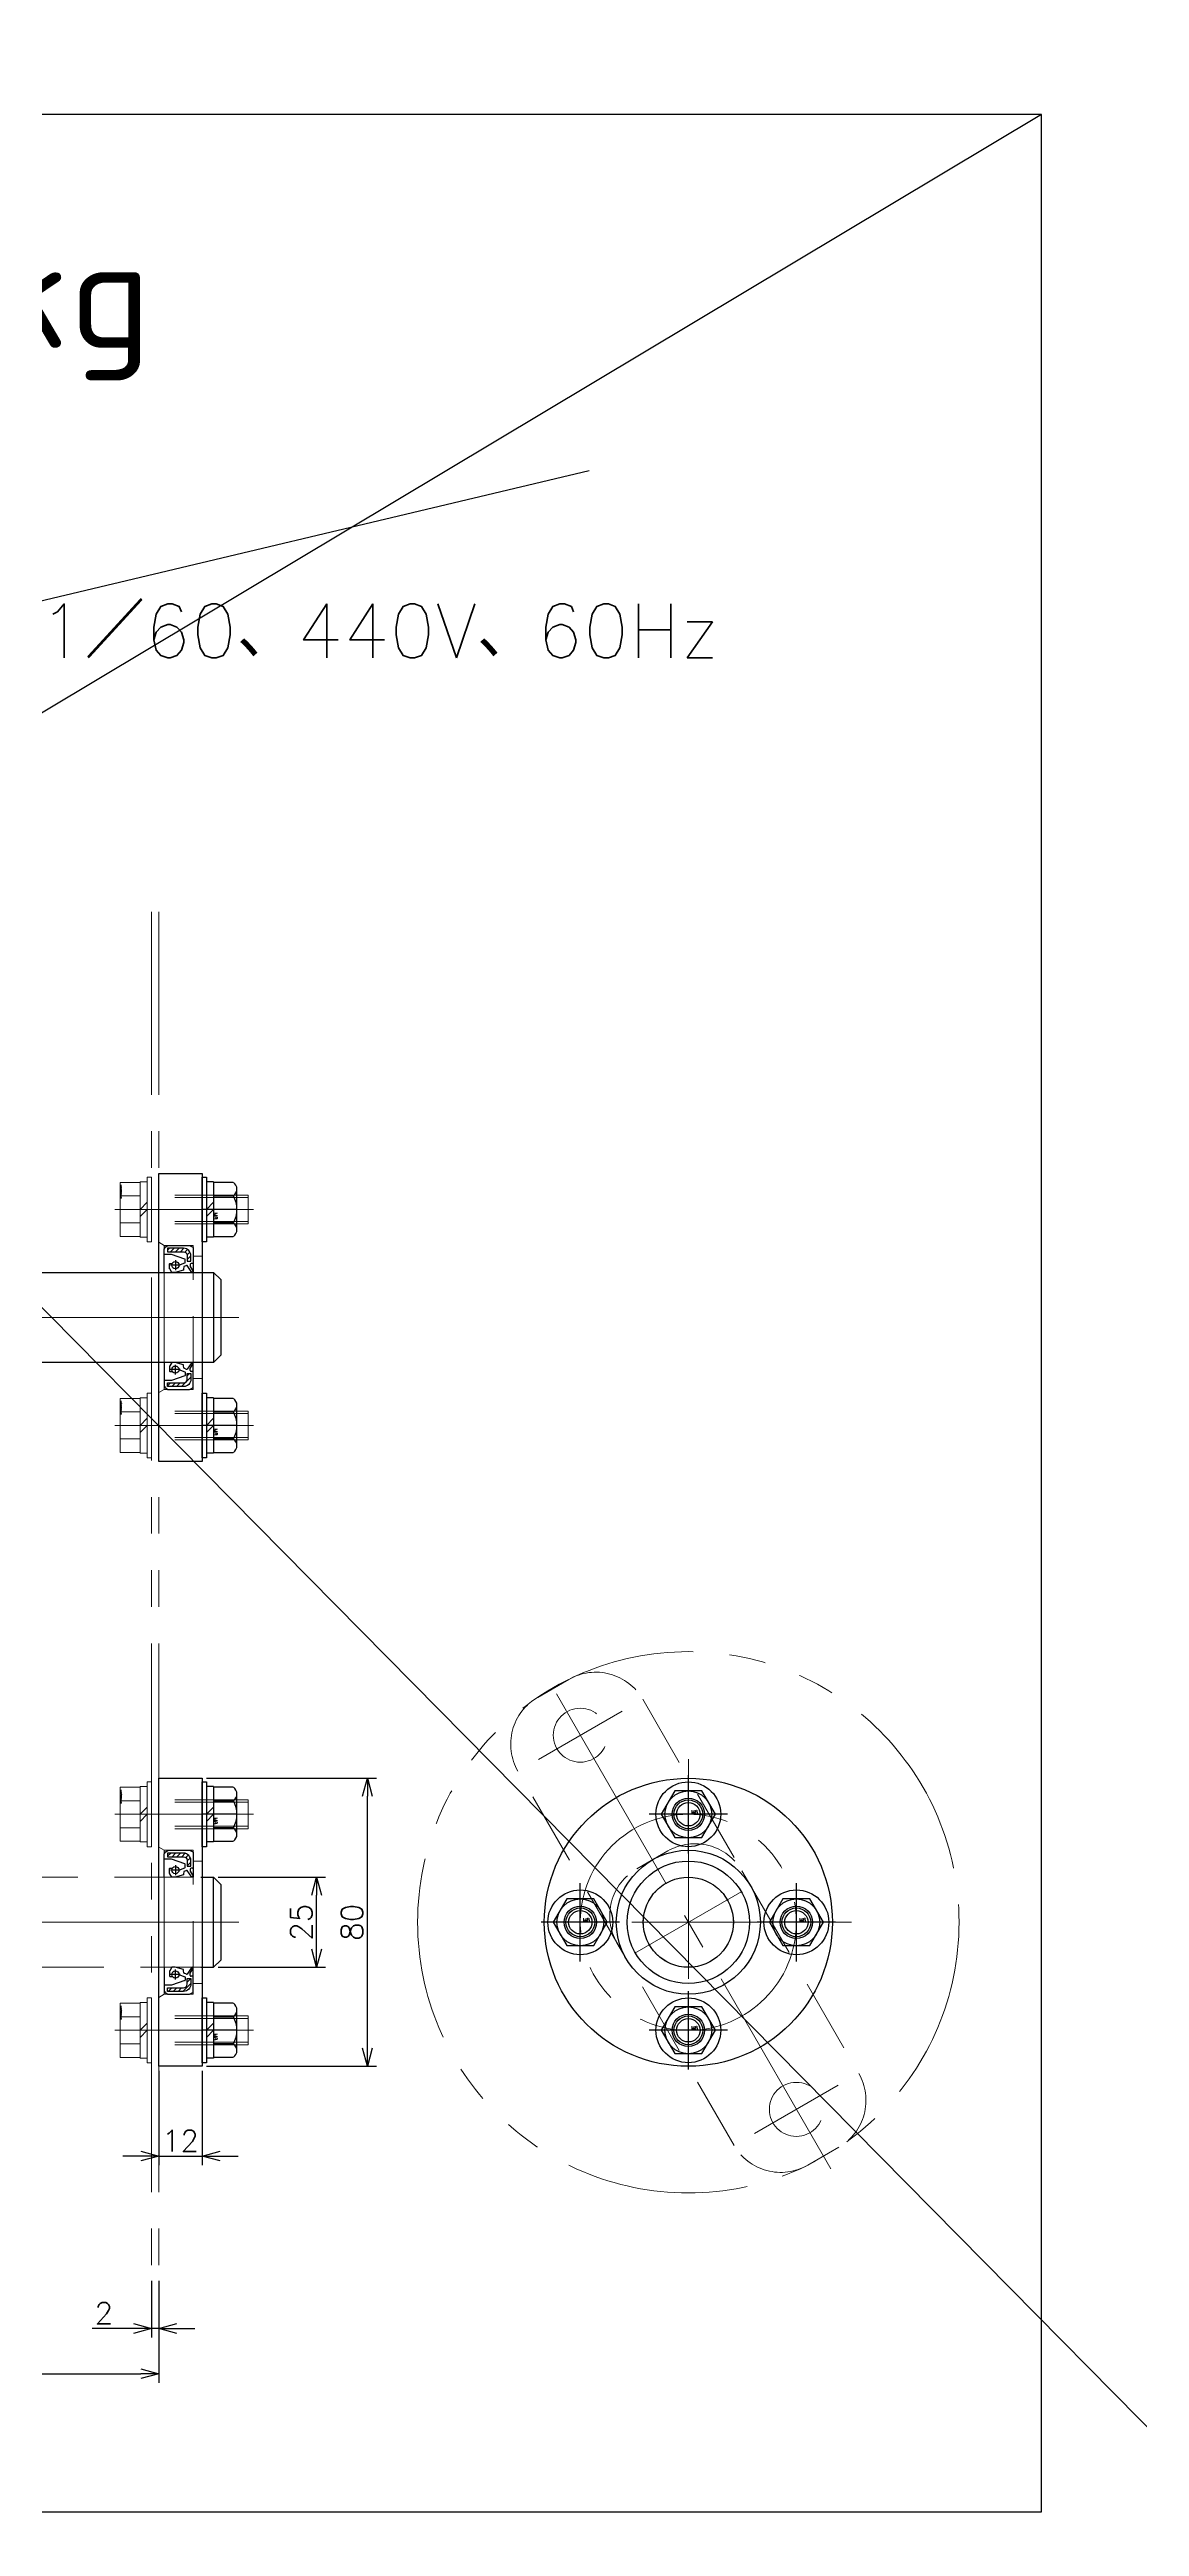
# Model space of a CAD drawing. Header units: millimetres. Extents: x 0 to 49006, y -7876 to 6995.
# Drawn here: x 11871 to 12173, y -7526 to -6838 of the extents above; entities that cross this region are included whole.
import ezdxf

# ---------------------------------------------------------------- set-up
doc = ezdxf.new("R2010")
doc.units = ezdxf.units.MM
doc.header["$LTSCALE"] = 3.2
doc.header["$PDMODE"] = 99
doc.header["$PDSIZE"] = 1
for name, pattern in [('CENTER2', [28.575, 19.05, -3.175, 3.175, -3.175]), ('HIDDEN', [9.525, 6.35, -3.175]), ('PHANTOM2', [31.75, 15.875, -3.175, 3.175, -3.175, 3.175, -3.175])]:
    doc.linetypes.add(name, pattern=pattern)
for name, color, linetype, lineweight in [('04_HIDDEN', 2, 'HIDDEN', 13), ('05_CENTER', 4, 'CENTER2', 13), ('06_PHANTOM', 2, 'PHANTOM2', 13), ('07_TEXT', 3, 'Continuous', 13), ('08_DIM', 3, 'Continuous', 13)]:
    doc.layers.add(name, color=color, linetype=linetype, lineweight=lineweight)
doc.layers.add('10_DRAFT', color=8, linetype='Continuous', lineweight=0, plot=False)
doc.styles.add('KSS_TXT', font='txt.shx', dxfattribs={"bigfont": 'extfont2.shx'})
doc.styles.add('KSS_TXT_L', font='txt.shx', dxfattribs={"height": 36, "bigfont": 'extfont2.shx'})
doc.dimstyles.new('KSS_DIM', dxfattribs={"dimscale": 12, "dimtxt": 3, "dimasz": 2.5, "dimexe": 1.25, "dimexo": 0.625, "dimtad": 1, "dimdsep": 46, "dimtxsty": 'KSS_TXT', "dimblk": 'OPEN30', "dimcen": 0, "dimazin": 2, "dimtfac": 0.75, "dimtmove": 0, "dimatfit": 3, "dimldrblk": 'OPEN30', "dimfxl": 1.25, "dimtolj": 1, "dimarcsym": 0})
pattern_1 = [(45, (-5678.9217, 6816.6913), (-0.67351921, 0.67351921), [])]

# ---------------------------------------------------------------- blocks, each defined once
blk = doc.blocks.new('A$C001C79F1_1_1')
at = {"color": 0}
for p, q in [((131, 67.5), (130, 66.5)), ((130, 66.5), (130, 53.5)), ((135, 67.5), (131, 67.5)), ((131, 67.5), (131, 52.5)), ((240, 67.5), (140, 67.5)), ((245, 67.5), (249, 67.5)), ((249, 67.5), (249, 52.5)), ((249, 67.5), (250, 66.5)), ((250, 66.5), (250, 53.5)), ((130, 53.5), (131, 52.5)), ((131, 52.5), (135, 52.5)), ((240, 52.5), (140, 52.5)), ((249, 52.5), (245, 52.5)), ((250, 53.5), (249, 52.5)), ((2, 4), (2, 12.5)), ((76.65, 12.5), (76.65, -12.5)), ((76.65, 11.95), (78, 11.95)), ((78, 12.5), (78, -12.5)), ((408, 12.5), (408, -12.5)), ((66, 4), (0, 4)), ((66, -4), (0, -4)), ((2, -12.5), (2, -4)), ((76.65, -11.95), (78, -11.95)), ((236, -52.5), (235, -53.5)), ((235, -53.5), (235, -66.5)), ((240, -52.5), (236, -52.5)), ((236, -52.5), (236, -67.5)), ((345, -52.5), (245, -52.5)), ((350, -52.5), (354, -52.5)), ((354, -52.5), (354, -67.5)), ((354, -52.5), (355, -53.5)), ((355, -53.5), (355, -66.5)), ((235, -66.5), (236, -67.5)), ((236, -67.5), (240, -67.5)), ((345, -67.5), (245, -67.5)), ((354, -67.5), (350, -67.5)), ((355, -66.5), (354, -67.5))]:
    blk.add_line(p, q, dxfattribs=at)
at = {"color": 3}
for points in [[(135, 67.5), (133, 67.5), (133, 67.5), (135, 69.5)], [(140, 67.5), (142, 67.5), (142, 67.5), (140, 69.5)], [(240, 67.5), (238, 67.5), (238, 67.5), (240, 69.5)], [(245, 67.5), (247, 67.5), (247, 67.5), (245, 69.5)], [(135, 52.5), (133, 52.5), (133, 52.5), (135, 50.5)], [(140, 52.5), (142, 52.5), (142, 52.5), (140, 50.5)], [(240, 52.5), (238, 52.5), (238, 52.5), (240, 50.5)], [(245, 52.5), (247, 52.5), (247, 52.5), (245, 50.5)], [(135, 12.5), (133, 12.5), (133, 12.5), (135, 14.5)], [(140, 12.5), (142, 12.5), (142, 12.5), (140, 14.5)], [(240, 12.5), (238, 12.5), (238, 12.5), (240, 14.5)], [(245, 12.5), (247, 12.5), (247, 12.5), (245, 14.5)], [(345, 12.5), (343, 12.5), (343, 12.5), (345, 14.5)], [(350, 12.5), (352, 12.5), (352, 12.5), (350, 14.5)], [(135, -12.5), (133, -12.5), (133, -12.5), (135, -14.5)], [(140, -12.5), (142, -12.5), (142, -12.5), (140, -14.5)], [(240, -12.5), (238, -12.5), (238, -12.5), (240, -14.5)], [(245, -12.5), (247, -12.5), (247, -12.5), (245, -14.5)], [(345, -12.5), (343, -12.5), (343, -12.5), (345, -14.5)], [(350, -12.5), (352, -12.5), (352, -12.5), (350, -14.5)], [(240, -52.5), (238, -52.5), (238, -52.5), (240, -50.5)], [(245, -52.5), (247, -52.5), (247, -52.5), (245, -50.5)], [(345, -52.5), (343, -52.5), (343, -52.5), (345, -50.5)], [(350, -52.5), (352, -52.5), (352, -52.5), (350, -50.5)], [(240, -67.5), (238, -67.5), (238, -67.5), (240, -69.5)], [(245, -67.5), (247, -67.5), (247, -67.5), (245, -69.5)], [(345, -67.5), (343, -67.5), (343, -67.5), (345, -69.5)], [(350, -67.5), (352, -67.5), (352, -67.5), (350, -69.5)]]:
    blk.add_lwpolyline(points, close=True, dxfattribs=at)
at = {"color": 0}
for points in [[(140, 75), (140, -20), (135, -20), (135, 75)], [(240, -75), (240, 74.75), (245, 74.75), (245, -75)], [(345, -75), (345, 20), (350, 20), (350, -75)]]:
    blk.add_lwpolyline(points, close=True, dxfattribs=at)
for points in [[(76.65, -12.5), (2, -12.5), (0, -10.5), (0, 10.5), (2, 12.5), (76.65, 12.5)], [(78, 12.5), (135, 12.5)], [(140, 12.5), (240, 12.5)], [(245, 12.5), (345, 12.5)], [(350, 12.5), (408, 12.5)], [(408, 12.5), (408, 12.5), (410, 10.5), (410, -10.5), (408, -12.5), (408, -12.5)], [(135, -12.5), (78, -12.5)], [(240, -12.5), (140, -12.5)], [(345, -12.5), (245, -12.5)], [(408, -12.5), (350, -12.5)]]:
    blk.add_lwpolyline(points, dxfattribs=at)
blk.add_arc((66, 0), 4, 270, 90, dxfattribs=at)
at = {"layer": '04_HIDDEN'}
for p, q in [((135, 67.5), (140, 67.5)), ((135, 52.5), (140, 52.5)), ((140, 12.5), (135, 12.5)), ((135, 12.5), (140, 12.5)), ((245, 12.5), (240, 12.5)), ((350, 12.5), (345, 12.5)), ((0, 5), (20, 5)), ((0, 4), (27, 4)), ((20, 5), (20, -5)), ((27, 4), (27, -4)), ((29.31, 0), (27, 4)), ((0, -4), (27, -4)), ((0, -5), (20, -5)), ((27, -4), (29.31, 0)), ((140, -12.5), (135, -12.5)), ((135, -12.5), (140, -12.5)), ((245, -12.5), (240, -12.5)), ((350, -12.5), (345, -12.5))]:
    blk.add_line(p, q, dxfattribs=at)
for points in [[(140, 67.5), (135, 67.5)], [(245, 67.5), (240, 67.5)], [(140, 52.5), (135, 52.5)], [(245, 52.5), (240, 52.5)], [(245, -52.5), (240, -52.5)], [(350, -52.5), (345, -52.5)], [(245, -67.5), (240, -67.5)], [(350, -67.5), (345, -67.5)]]:
    blk.add_lwpolyline(points, dxfattribs=at)
at = {"layer": '05_CENTER'}
for p, q in [((253, 60), (127, 60)), ((415, 0), (-5, 0)), ((358, -60), (232, -60))]:
    blk.add_line(p, q, dxfattribs=at)
blk = doc.blocks.new('A$C6A7672B0_1_1')
at = {"color": 0}
blk.add_lwpolyline([(12, 40), (0, 40), (0, -40), (12, -40)], close=True, dxfattribs=at)
at = {"layer": '04_HIDDEN'}
for p, q in [((10.5, 20), (12, 20.87)), ((2.5, 17), (0, 17)), ((2.5, -20), (2.5, 20)), ((2.5, -17), (0, -17)), ((10.5, -20), (12, -20.87))]:
    blk.add_line(p, q, dxfattribs=at)
for points in [[(10.5, 20), (2.5, 20)], [(10.5, -20), (2.5, -20)]]:
    blk.add_lwpolyline(points, dxfattribs=at)
at = {"layer": '05_CENTER'}
for p, q in [((19.17, 30), (-7.08, 30)), ((19.17, -30), (-7.08, -30))]:
    blk.add_line(p, q, dxfattribs=at)
at = {"layer": '10_DRAFT'}
for p, q in [((10.5, 20), (10.5, -20)), ((0, 0), (12, 0))]:
    blk.add_line(p, q, dxfattribs=at)
blk = doc.blocks.new('8b_1_1_1_1')
at = {"color": 0, "linetype": 'CENTER2'}
for p, q in [((0, -10.87), (0, 10.87)), ((10.87, 0), (-10.87, 0))]:
    blk.add_line(p, q, dxfattribs=at)
at = {"color": 0}
for p, q in [((-3.75, 6.49), (-7.5, 0)), ((-3.75, 6.49), (-7.5, 0)), ((-7.5, 0), (-3.75, -6.49)), ((-7.5, 0), (-3.75, -6.49)), ((3.75, 6.49), (-3.75, 6.49)), ((3.75, 6.49), (-3.75, 6.49)), ((7.5, 0), (3.75, 6.49)), ((7.5, 0), (3.75, 6.49)), ((3.75, -6.49), (7.5, 0)), ((3.75, -6.49), (7.5, 0)), ((-3.75, -6.49), (3.75, -6.49)), ((-3.75, -6.49), (3.75, -6.49))]:
    blk.add_line(p, q, dxfattribs=at)
for radius in [9, 6.5, 4, 3.25]:
    blk.add_circle((0, 0), radius, dxfattribs=at)
at = {"layer": '10_DRAFT', "style": 'KSS_TXT'}
blk.add_text('M8', height=1, dxfattribs=at).set_placement((0.76, 0.14))
blk = doc.blocks.new('M8Nza_1_1_1_1')
at = {"color": 0}
for p, q in [((-7.5, 8.69), (-7.5, 3.2)), ((5.62, 9.7), (-5.63, 9.7)), ((-3.75, 3.2), (-3.75, 8.69)), ((3.75, 8.69), (3.75, 3.2)), ((7.5, 3.2), (7.5, 8.69)), ((-7.7, 3.2), (7.7, 3.2)), ((-7.7, 3.2), (-7.7, 1.2)), ((0, 1.2), (-2, 3.2)), ((0, 3.2), (2, 1.2)), ((7.7, 3.2), (7.7, 1.2))]:
    blk.add_line(p, q, dxfattribs=at)
at = {"color": 0, "linetype": 'CENTER2'}
blk.add_line((0, 9.7), (0, 0), dxfattribs=at)
at = {"color": 0}
blk.add_lwpolyline([(-9, 1.2), (9, 1.2), (9, 0), (-9, 0)], close=True, dxfattribs=at)
for centre, radius, start, end in [((-5.63, 7.45), 2.25, 33.626, 146.374), ((0, 2.2), 7.5, 60, 120), ((5.62, 7.45), 2.25, 33.626, 146.374)]:
    blk.add_arc(centre, radius, start, end, dxfattribs=at)
at = {"layer": '10_DRAFT', "style": 'KSS_TXT'}
blk.add_text('M8', height=1, dxfattribs=at).set_placement((0.87, 3.27))
blk = doc.blocks.new('A$C2B636EB2_1_1_1_1')
at = {"color": 0}
for p, q in [((-7.51, 8.7), (7.51, 8.7)), ((-7.51, 3.2), (-7.51, 8.7)), ((-3.75, 3.2), (-3.75, 8.7)), ((3.75, 3.2), (3.75, 8.7)), ((7.51, 3.2), (7.51, 8.7)), ((-9, 1.2), (9, 1.2)), ((-9, 1.2), (-9, 0)), ((-9, 0), (9, 0)), ((-7.7, 3.2), (-7.7, 1.2)), ((7.7, 3.2), (-7.7, 3.2)), ((0, 1.2), (-2, 3.2)), ((0, 3.2), (2, 1.2)), ((7.7, 1.2), (7.7, 3.2)), ((9, 0), (9, 1.2))]:
    blk.add_line(p, q, dxfattribs=at)
at = {"color": 0, "linetype": 'CENTER2'}
blk.add_line((0, -28.3), (0, 10.2), dxfattribs=at)
at = {"color": 0, "linetype": 'HIDDEN'}
for p, q in [((-4, -26.8), (-4, 0)), ((-3.32, -26.8), (-3.32, 0)), ((3.32, -26.8), (3.32, 0)), ((4, -26.8), (4, 0)), ((-4, -26.8), (4, -26.8))]:
    blk.add_line(p, q, dxfattribs=at)
at = {"layer": '10_DRAFT', "style": 'KSS_TXT_L'}
blk.add_text('BT-M8x30L,SW,PW', height=0.3, dxfattribs=at).set_placement((3.06, 8.36))
blk = doc.blocks.new('AE1314A0a_1_1')
h = blk.add_hatch()
h.set_pattern_fill('ANSI31', color=0, scale=0.3)
h.set_pattern_definition(pattern_1)
edge = h.paths.add_edge_path()
edge.add_line((-0.61, 17.2), (-0.61, 15.59))
edge.add_line((-0.61, 15.59), (-1.61, 15.59))
edge.add_line((-1.61, 15.59), (-1.61, 17.2))
edge.add_arc((-2.61, 17.2), 1, 0, 90)
edge.add_line((-2.61, 18.2), (-7.05, 18.2))
edge.add_line((-7.05, 18.2), (-7.05, 19.2))
edge.add_line((-7.05, 19.2), (-2.61, 19.2))
edge.add_arc((-2.61, 17.2), 2, 0, 90, ccw=False)
h = blk.add_hatch()
h.set_pattern_fill('ANSI31', color=0, scale=0.3)
h.set_pattern_definition(pattern_1)
edge = h.paths.add_edge_path()
edge.add_line((-0.61, -17.2), (-0.61, -15.59))
edge.add_line((-0.61, -15.59), (-1.61, -15.59))
edge.add_line((-1.61, -15.59), (-1.61, -17.2))
edge.add_arc((-2.61, -17.2), 1, 270, 360, ccw=False)
edge.add_line((-2.61, -18.2), (-7.05, -18.2))
edge.add_line((-7.05, -18.2), (-7.05, -19.2))
edge.add_line((-7.05, -19.2), (-2.61, -19.2))
edge.add_arc((-2.61, -17.2), 2, 270, 360)
at = {"color": 0}
for p, q in [((-8, 19), (-7.86, 19.21)), ((-8, 17.6), (-8, 19)), ((-6.02, 17.5), (-7.9, 17.5)), ((-7.86, 19.21), (-7.86, 19.4)), ((-7.76, 19.5), (-7.72, 19.5)), ((-7.72, 19.5), (-7.03, 19.98)), ((-6.97, 20), (-1.02, 20)), ((-6.5, 13.54), (-6.5, 14.92)), ((-6.4, 15.02), (-5.75, 15.02)), ((-3.53, 14.5), (-6.28, 14.5)), ((-2.24, 16.19), (-5.98, 17.49)), ((-4.9, 15.88), (-4.9, 13.13)), ((-3.9, 14.5), (-2.24, 15.15)), ((-2.55, 14.03), (-2.67, 13.49)), ((-1.77, 14.42), (-2.46, 14.13)), ((-2.17, 15.24), (-2.17, 16.1)), ((-0.29, 12.5), (-1.65, 14.38)), ((-0.98, 19.99), (-0.06, 19.53)), ((-0.8, 14.75), (-0.8, 14.17)), ((-0.8, 14.17), (0, 12.78)), ((-0.1, 15), (-0.55, 15)), ((0, 19.44), (0, 15.1)), ((-5.84, 12.5), (-6.48, 13.49)), ((-5, 12.5), (-5.84, 12.5)), ((-2.67, 13.16), (-5, 12.5)), ((-2.67, 13.49), (-2.67, 13.16)), ((0, 12.78), (-0.29, 12.5)), ((-6.5, -13.54), (-6.5, -14.92)), ((-5.84, -12.5), (-6.48, -13.49)), ((-5, -12.5), (-5.84, -12.5)), ((-2.67, -13.16), (-5, -12.5)), ((-4.9, -15.88), (-4.9, -13.13)), ((-2.67, -13.49), (-2.67, -13.16)), ((-2.55, -14.03), (-2.67, -13.49)), ((-0.29, -12.5), (-1.65, -14.38)), ((-0.8, -14.17), (0, -12.78)), ((0, -12.78), (-0.29, -12.5)), ((-8, -17.6), (-8, -19)), ((-8, -19), (-7.86, -19.21)), ((-6.02, -17.5), (-7.9, -17.5)), ((-7.86, -19.21), (-7.86, -19.4)), ((-7.76, -19.5), (-7.72, -19.5)), ((-7.72, -19.5), (-7.03, -19.98)), ((-6.97, -20), (-1.02, -20)), ((-6.4, -15.02), (-5.75, -15.02)), ((-3.53, -14.5), (-6.28, -14.5)), ((-2.24, -16.19), (-5.98, -17.49)), ((-3.9, -14.5), (-2.24, -15.15)), ((-1.77, -14.42), (-2.46, -14.13)), ((-2.17, -15.24), (-2.17, -16.1)), ((-0.98, -19.99), (-0.06, -19.53)), ((-0.8, -14.75), (-0.8, -14.17)), ((-0.1, -15), (-0.55, -15)), ((0, -19.44), (0, -15.1))]:
    blk.add_line(p, q, dxfattribs=at)
for points in [[(-8, 12.5), (-8, 17.6), (-8, 19), (-7.86, 19.21), (-7.86, 19.4, -0.414214), (-7.76, 19.5), (-7.72, 19.5), (-7.03, 19.98, -0.152216), (-6.97, 20), (-1.02, 20, -0.116434), (-0.98, 19.99), (-0.06, 19.53, -0.284079), (0, 19.44), (0, 15.1), (0, 12.5)], [(-8, -12.5), (-8, -17.6), (-8, -19), (-7.86, -19.21), (-7.86, -19.4, 0.414214), (-7.76, -19.5), (-7.72, -19.5), (-7.03, -19.98, 0.152216), (-6.97, -20), (-1.02, -20, 0.116434), (-0.98, -19.99), (-0.06, -19.53, 0.284079), (0, -19.44), (0, -15.1), (0, -12.5)]]:
    blk.add_lwpolyline(points, format="xyb", dxfattribs=at)
for points in [[(-7.05, 18.2), (-2.61, 18.2, -0.414214), (-1.61, 17.2), (-1.61, 15.59), (-0.61, 15.59), (-0.61, 17.2, 0.414214), (-2.61, 19.2), (-7.05, 19.2)], [(-7.05, -18.2), (-2.61, -18.2, 0.414214), (-1.61, -17.2), (-1.61, -15.59), (-0.61, -15.59), (-0.61, -17.2, -0.414214), (-2.61, -19.2), (-7.05, -19.2)]]:
    blk.add_lwpolyline(points, format="xyb", close=True, dxfattribs=at)
for centre in [(-4.9, 14.5), (-4.9, -14.5)]:
    blk.add_circle(centre, 1, dxfattribs=at)
for centre, radius, start, end in [((-7.9, 17.6), 0.1, 180, 270), ((-7.76, 19.4), 0.1, 90, 180), ((-6.97, 19.9), 0.1, 90, 124.61956), ((-6.4, 14.92), 0.1, 90, 180), ((-6.02, 17.4), 0.1, 70.78519, 90), ((-2.4, 14), 0.15, 112.11539, 167.01248), ((-2.27, 16.1), 0.1, 360, 70.78519), ((-2.27, 15.24), 0.1, 291.33975, 0), ((-1.73, 14.32), 0.1, 35.78155, 112.11539), ((-1.02, 19.9), 0.1, 63.43495, 90), ((-0.55, 14.75), 0.25, 90, 180), ((-0.1, 15.1), 0.1, 270, 360), ((-0.1, 19.44), 0.1, 0, 63.43495), ((-6.4, 13.54), 0.1, 180, 213.12981), ((-6.4, -13.54), 0.1, 146.87019, 180), ((-7.9, -17.6), 0.1, 90, 180), ((-7.76, -19.4), 0.1, 180, 270), ((-6.97, -19.9), 0.1, 235.38044, 270), ((-6.4, -14.92), 0.1, 180, 270), ((-6.02, -17.4), 0.1, 270, 289.21481), ((-2.4, -14), 0.15, 192.98752, 247.88461), ((-2.27, -15.24), 0.1, 360, 68.66025), ((-2.27, -16.1), 0.1, 289.21481, 0), ((-1.73, -14.32), 0.1, 247.88461, 324.21845), ((-1.02, -19.9), 0.1, 270, 296.56505), ((-0.55, -14.75), 0.25, 180, 270), ((-0.1, -15.1), 0.1, 0, 90), ((-0.1, -19.44), 0.1, 296.56505, 360)]:
    blk.add_arc(centre, radius, start, end, dxfattribs=at)
at = {"layer": '10_DRAFT'}
blk.add_line((0, 0), (-8, 0), dxfattribs=at)
for points in [[(-8, 12.5), (0, 12.5)], [(-8, -12.5), (0, -12.5)]]:
    blk.add_lwpolyline(points, dxfattribs=at)
blk = doc.blocks.new('A$C39822F65_1_1')
at = {"color": 0}
for centre, radius in [((0, 0), 40), ((0, 30), 4.5), ((0, 0), 20), ((0, 0), 17), ((-30, 0), 4.5), ((30, 0), 4.5), ((0, -30), 4.5)]:
    blk.add_circle(centre, radius, dxfattribs=at)
at = {"layer": '05_CENTER'}
for p, q in [((0, 45.3), (0, -45.3)), ((45.3, 0), (-45.3, 0))]:
    blk.add_line(p, q, dxfattribs=at)
blk.add_circle((0, 0), 30, dxfattribs=at)
blk = doc.blocks.new('A$C0AD82597_1_1')
blk.add_lwpolyline([(-5, -75), (5, -75, 0.414214), (20, -60), (20, 60, 0.414214), (5, 75), (-5, 75, 0.414214), (-20, 60), (-20, -60, 0.414214)], format="xyb", close=True)
at = {"color": 0}
blk.add_lwpolyline([(20, 0), (20, -5, -0.414214), (5, -20), (-5, -20, -0.414214), (-20, -5), (-20, 0)], format="xyb", dxfattribs=at)
for centre, radius in [((0, 60), 7.5), ((0, 0), 12.5), ((0, -60), 7.5)]:
    blk.add_circle(centre, radius, dxfattribs=at)
at = {"layer": '05_CENTER'}
for p, q in [((0, 79.1), (0, -79.1)), ((13.44, 60), (-13.44, 60)), ((17.19, 0), (-17.19, 0)), ((13.44, -60), (-13.44, -60))]:
    blk.add_line(p, q, dxfattribs=at)
blk = doc.blocks.new('A$C1BF24BC8_1_1')
at = {"color": 0}
for p, q in [((2, -12.5), (2, 12.5)), ((76.65, 12.5), (76.65, -12.5)), ((76.65, 11.95), (78, 11.95)), ((78, 12.5), (78, -12.5)), ((131, 7.5), (130, 6.5)), ((135, 7.5), (131, 7.5)), ((131, 7.5), (131, -7.5)), ((245, 7.5), (249, 7.5)), ((249, 7.5), (249, -7.5)), ((249, 7.5), (250, 6.5)), ((408, 12.5), (408, -12.5)), ((130, 6.5), (130, -6.5)), ((250, 6.5), (250, -6.5)), ((130, -6.5), (131, -7.5)), ((250, -6.5), (249, -7.5)), ((76.65, -11.95), (78, -11.95)), ((131, -7.5), (135, -7.5)), ((249, -7.5), (245, -7.5))]:
    blk.add_line(p, q, dxfattribs=at)
at = {"color": 3}
for points in [[(135, 12.5), (133, 12.5), (133, 12.5), (135, 14.5)], [(140, 12.5), (142, 12.5), (142, 12.5), (140, 14.5)], [(240, 12.5), (238, 12.5), (238, 12.5), (240, 14.5)], [(245, 12.5), (247, 12.5), (247, 12.5), (245, 14.5)], [(345, 12.5), (343, 12.5), (343, 12.5), (345, 14.5)], [(350, 12.5), (352, 12.5), (352, 12.5), (350, 14.5)], [(135, 7.5), (133, 7.5), (133, 7.5), (135, 9.5)], [(140, 7.5), (142, 7.5), (142, 7.5), (140, 9.5)], [(240, 7.5), (238, 7.5), (238, 7.5), (240, 9.5)], [(245, 7.5), (247, 7.5), (247, 7.5), (245, 9.5)], [(345, 7.5), (343, 7.5), (343, 7.5), (345, 9.5)], [(350, 7.5), (352, 7.5), (352, 7.5), (350, 9.5)], [(135, -7.5), (133, -7.5), (133, -7.5), (135, -9.5)], [(135, -12.5), (133, -12.5), (133, -12.5), (135, -14.5)], [(140, -7.5), (142, -7.5), (142, -7.5), (140, -9.5)], [(140, -12.5), (142, -12.5), (142, -12.5), (140, -14.5)], [(240, -7.5), (238, -7.5), (238, -7.5), (240, -9.5)], [(240, -12.5), (238, -12.5), (238, -12.5), (240, -14.5)], [(245, -7.5), (247, -7.5), (247, -7.5), (245, -9.5)], [(245, -12.5), (247, -12.5), (247, -12.5), (245, -14.5)], [(345, -7.5), (343, -7.5), (343, -7.5), (345, -9.5)], [(345, -12.5), (343, -12.5), (343, -12.5), (345, -14.5)], [(350, -7.5), (352, -7.5), (352, -7.5), (350, -9.5)], [(350, -12.5), (352, -12.5), (352, -12.5), (350, -14.5)]]:
    blk.add_lwpolyline(points, close=True, dxfattribs=at)
at = {"color": 0}
for points in [[(140, 20), (140, -20), (135, -20), (135, 20)], [(245, 20), (245, -20), (240, -20), (240, 20)], [(350, 20), (350, -20), (345, -20), (345, 20)]]:
    blk.add_lwpolyline(points, close=True, dxfattribs=at)
for points in [[(76.65, -12.5), (2, -12.5), (0, -10.5), (0, 10.5), (2, 12.5), (76.65, 12.5)], [(78, 12.5), (135, 12.5)], [(140, 12.5), (240, 12.5)], [(240, 7.5), (140, 7.5)], [(245, 12.5), (345, 12.5)], [(350, 12.5), (408, 12.5)], [(408, 12.5), (408, 12.5), (410, 10.5), (410, -10.5), (408, -12.5), (408, -12.5)], [(135, -12.5), (78, -12.5)], [(240, -7.5), (140, -7.5)], [(240, -12.5), (140, -12.5)], [(345, -12.5), (245, -12.5)], [(408, -12.5), (350, -12.5)]]:
    blk.add_lwpolyline(points, dxfattribs=at)
at = {"layer": '04_HIDDEN'}
for p, q in [((140, 12.5), (135, 12.5)), ((135, 12.5), (140, 12.5)), ((135, 7.5), (140, 7.5)), ((236, 7.5), (235, 6.5)), ((236, 7.5), (236, -7.5)), ((245, 12.5), (240, 12.5)), ((350, 12.5), (345, 12.5)), ((354, 7.5), (354, -7.5)), ((354, 7.5), (355, 6.5)), ((0, 5), (20, 5)), ((0, 4), (27, 4)), ((20, 5), (20, -5)), ((27, 4), (27, -4)), ((29.31, 0), (27, 4)), ((27, -4), (29.31, 0)), ((235, 6.5), (235, -6.5)), ((355, 6.5), (355, -6.5)), ((0, -4), (27, -4)), ((0, -5), (20, -5)), ((235, -6.5), (236, -7.5)), ((355, -6.5), (354, -7.5)), ((0, -8.5), (70, -8.5)), ((70, -8.5), (70, -12.5)), ((135, -7.5), (140, -7.5)), ((140, -12.5), (135, -12.5)), ((135, -12.5), (140, -12.5)), ((245, -12.5), (240, -12.5)), ((350, -12.5), (345, -12.5))]:
    blk.add_line(p, q, dxfattribs=at)
for points in [[(140, 7.5), (135, 7.5)], [(354, 7.5), (236, 7.5)], [(245, 7.5), (240, 7.5)], [(345, 7.5), (350, 7.5)], [(140, -7.5), (135, -7.5)], [(354, -7.5), (236, -7.5)], [(245, -7.5), (240, -7.5)], [(345, -7.5), (350, -7.5)]]:
    blk.add_lwpolyline(points, dxfattribs=at)
at = {"layer": '05_CENTER'}
blk.add_line((415, 0), (-5, 0), dxfattribs=at)
blk = doc.blocks.new('_Open30')
at = {"color": 0, "linetype": 'ByBlock', "lineweight": -2}
for p, q in [((-1, 0.27), (0, 0)), ((0, 0), (-1, -0.27)), ((0, 0), (-1, 0))]:
    blk.add_line(p, q, dxfattribs=at)
blk = doc.blocks.new('*D772')
at = {"layer": '08_DIM', "color": 0, "lineweight": -2, "transparency": 16777216}
for p, q in [((11601.07, -7457.73), (11601.07, -7486.02)), ((11901.07, -7457.73), (11901.07, -7486.02)), ((11606.07, -7483.52), (11896.07, -7483.52))]:
    blk.add_line(p, q, dxfattribs=at)
at = {"layer": 'Defpoints', "color": 0, "transparency": 16777216}
for p in [(11601.07, -7456.48), (11901.07, -7456.48), (11901.07, -7483.52)]:
    blk.add_point(p, dxfattribs=at)
at = {"layer": '08_DIM', "color": 0, "lineweight": -2, "transparency": 16777216, "xscale": 5, "yscale": 5, "zscale": 5, "rotation": 180}
blk.add_blockref('_Open30', (11601.07, -7483.52), dxfattribs=at)
at = {"layer": '08_DIM', "color": 0, "lineweight": -2, "transparency": 16777216, "xscale": 5, "yscale": 5, "zscale": 5}
blk.add_blockref('_Open30', (11901.07, -7483.52), dxfattribs=at)
at = {"layer": '08_DIM', "color": 0, "transparency": 16777216, "insert": (11751.07, -7479.27), "char_height": 6, "attachment_point": 5, "style": 'KSS_TXT'}
blk.add_mtext('\\A1;300', dxfattribs=at)
blk = doc.blocks.new('*D773')
at = {"layer": '08_DIM', "color": 0, "lineweight": -2, "transparency": 16777216}
for p, q in [((11899.07, -7457.73), (11899.07, -7473.43)), ((11901.07, -7457.73), (11901.07, -7473.43)), ((11894.07, -7470.93), (11882.57, -7470.93)), ((11901.07, -7470.93), (11899.07, -7470.93)), ((11906.07, -7470.93), (11911.07, -7470.93))]:
    blk.add_line(p, q, dxfattribs=at)
at = {"layer": 'Defpoints', "color": 0, "transparency": 16777216}
for p in [(11899.07, -7456.48), (11901.07, -7456.48), (11899.07, -7470.93)]:
    blk.add_point(p, dxfattribs=at)
at = {"layer": '08_DIM', "color": 0, "lineweight": -2, "transparency": 16777216, "xscale": 5, "yscale": 5, "zscale": 5}
blk.add_blockref('_Open30', (11899.07, -7470.93), dxfattribs=at)
at = {"layer": '08_DIM', "color": 0, "lineweight": -2, "transparency": 16777216, "xscale": 5, "yscale": 5, "zscale": 5, "rotation": 180}
blk.add_blockref('_Open30', (11901.07, -7470.93), dxfattribs=at)
at = {"layer": '08_DIM', "color": 0, "transparency": 16777216, "insert": (11885.82, -7466.68), "char_height": 6, "attachment_point": 5, "style": 'KSS_TXT'}
blk.add_mtext('\\A1;2', dxfattribs=at)
blk = doc.blocks.new('*D778')
at = {"layer": '08_DIM', "color": 0, "lineweight": -2, "transparency": 16777216}
for p, q in [((11917.52, -7345.61), (11947.4, -7345.61)), ((11944.9, -7365.61), (11944.9, -7350.61)), ((11917.52, -7370.61), (11947.4, -7370.61))]:
    blk.add_line(p, q, dxfattribs=at)
at = {"layer": 'Defpoints', "color": 0, "transparency": 16777216}
for p in [(11916.27, -7345.61), (11944.9, -7345.61), (11916.27, -7370.61)]:
    blk.add_point(p, dxfattribs=at)
at = {"layer": '08_DIM', "color": 0, "lineweight": -2, "transparency": 16777216, "xscale": 5, "yscale": 5, "zscale": 5}
for p, rotation in [((11944.9, -7345.61), 90), ((11944.9, -7370.61), 270)]:
    blk.add_blockref('_Open30', p, dxfattribs=dict(at, rotation=rotation))
at = {"layer": '08_DIM', "color": 0, "transparency": 16777216, "insert": (11940.64, -7358.11), "char_height": 6, "attachment_point": 5, "rotation": 90, "style": 'KSS_TXT'}
blk.add_mtext('\\A1;25', dxfattribs=at)
blk = doc.blocks.new('*D783')
at = {"layer": '08_DIM', "color": 0, "lineweight": -2, "transparency": 16777216}
for p, q in [((11901.07, -7399.36), (11901.07, -7425.56)), ((11913.07, -7399.36), (11913.07, -7425.56)), ((11896.07, -7423.06), (11891.07, -7423.06)), ((11901.07, -7423.06), (11913.07, -7423.06)), ((11918.07, -7423.06), (11923.07, -7423.06))]:
    blk.add_line(p, q, dxfattribs=at)
at = {"layer": 'Defpoints', "color": 0, "transparency": 16777216}
for p in [(11901.07, -7398.11), (11913.07, -7398.11), (11913.07, -7423.06)]:
    blk.add_point(p, dxfattribs=at)
at = {"layer": '08_DIM', "color": 0, "lineweight": -2, "transparency": 16777216, "xscale": 5, "yscale": 5, "zscale": 5}
blk.add_blockref('_Open30', (11901.07, -7423.06), dxfattribs=at)
at = {"layer": '08_DIM', "color": 0, "lineweight": -2, "transparency": 16777216, "xscale": 5, "yscale": 5, "zscale": 5, "rotation": 180}
blk.add_blockref('_Open30', (11913.07, -7423.06), dxfattribs=at)
at = {"layer": '08_DIM', "color": 0, "transparency": 16777216, "insert": (11907.07, -7418.81), "char_height": 6, "attachment_point": 5, "style": 'KSS_TXT'}
blk.add_mtext('\\A1;12', dxfattribs=at)
blk = doc.blocks.new('*D784')
at = {"layer": '08_DIM', "color": 0, "lineweight": -2, "transparency": 16777216}
for p, q in [((11914.32, -7318.11), (11961.48, -7318.11)), ((11958.98, -7393.11), (11958.98, -7323.11)), ((11914.32, -7398.11), (11961.48, -7398.11))]:
    blk.add_line(p, q, dxfattribs=at)
at = {"layer": 'Defpoints', "color": 0, "transparency": 16777216}
for p in [(11913.07, -7318.11), (11958.98, -7318.11), (11913.07, -7398.11)]:
    blk.add_point(p, dxfattribs=at)
at = {"layer": '08_DIM', "color": 0, "lineweight": -2, "transparency": 16777216, "xscale": 5, "yscale": 5, "zscale": 5}
for p, rotation in [((11958.98, -7318.11), 90), ((11958.98, -7398.11), 270)]:
    blk.add_blockref('_Open30', p, dxfattribs=dict(at, rotation=rotation))
at = {"layer": '08_DIM', "color": 0, "transparency": 16777216, "insert": (11954.73, -7358.11), "char_height": 6, "attachment_point": 5, "rotation": 90, "style": 'KSS_TXT'}
blk.add_mtext('\\A1;80', dxfattribs=at)

msp = doc.modelspace()

# ---------------------------------------------------------------- linework, layer by layer
at = {"color": 1}
for p, q in [((10788.259, -6093.001), (12330.317, -7655.14)), ((12146.181, -6856.047), (11034.14, -7521.847))]:
    msp.add_line(p, q, dxfattribs=at)
for p, q in [((12020.558, -6954.942), (11656.631, -7041.607)), ((11912.773, -7345.613), (11916.273, -7345.613)), ((11916.273, -7345.613), (11918.273, -7347.613)), ((11916.273, -7370.613), (11916.273, -7345.613)), ((11918.273, -7347.613), (11918.273, -7368.613)), ((11912.773, -7370.613), (11916.273, -7370.613)), ((11918.273, -7368.613), (11916.273, -7370.613))]:
    msp.add_line(p, q)
msp.add_lwpolyline([(11034.14, -7521.847), (12146.181, -7521.847), (12146.181, -6856.047), (11034.14, -6856.047)], close=True, dxfattribs=at)
msp.add_circle((12048.099, -7358.113), 12.5)
at = {"layer": '06_PHANTOM'}
for p, q in [((11899.073, -7077.449), (11899.073, -7456.476)), ((11901.073, -7077.449), (11901.073, -7456.476))]:
    msp.add_line(p, q, dxfattribs=at)
msp.add_circle((12048.099, -7358.113), 75.166, dxfattribs=at)

# ---------------------------------------------------------------- block references
at = {"xscale": -1}
for p in [(11913.073, -7190.114), (11913.073, -7358.113)]:
    msp.add_blockref('A$C6A7672B0_1_1', p, dxfattribs=at)
at = {"rotation": 270}
for p in [(11913.073, -7160.114), (11913.073, -7220.114), (11913.073, -7328.113), (11913.073, -7388.113)]:
    msp.add_blockref('M8Nza_1_1_1_1', p, dxfattribs=at)
for name, p in [('A$C1BF24BC8_1_1', (11508.273, -7190.114)), ('A$C39822F65_1_1', (12048.099, -7358.113)), ('8b_1_1_1_1', (12048.099, -7328.113)), ('8b_1_1_1_1', (12018.099, -7358.113)), ('8b_1_1_1_1', (12078.099, -7358.113)), ('8b_1_1_1_1', (12048.099, -7388.113))]:
    msp.add_blockref(name, p)
at = {"color": 4}
for p in [(11910.573, -7190.114), (11910.573, -7358.113)]:
    msp.add_blockref('AE1314A0a_1_1', p, dxfattribs=at)
at = {"layer": '04_HIDDEN', "rotation": 90}
for p in [(11899.073, -7160.114), (11899.073, -7220.114), (11899.073, -7328.113), (11899.073, -7388.113)]:
    msp.add_blockref('A$C2B636EB2_1_1_1_1', p, dxfattribs=at)
at = {"layer": '04_HIDDEN'}
msp.add_blockref('A$C001C79F1_1_1', (11508.273, -7358.113), dxfattribs=at)
at = {"layer": '04_HIDDEN', "xscale": -1, "rotation": 210}
msp.add_blockref('A$C0AD82597_1_1', (12048.099, -7358.113), dxfattribs=at)

# ---------------------------------------------------------------- texts
at = {"color": 1, "style": 'KSS_TXT'}
msp.add_text('8.2+1.5+0.9+2.4+0.4=13.4kg+α=15kg', height=30, dxfattribs=at).set_placement((11259.209, -6920.803))
at = {"layer": '07_TEXT', "color": 4, "insert": (11639.242, -6966.952), "char_height": 15, "width": 500.63154, "attachment_point": 1, "style": 'KSS_TXT'}
msp.add_mtext('三菱ギヤードモートル\\PGM-SHYF-RH 0.2kW、1／60、440V、60Hz\\P回転速度：30rpm/60Hz', dxfattribs=at)

# ---------------------------------------------------------------- dimensions: what is measured, and where the dimension line sits
at = {"layer": '08_DIM'}
for base, p1, p2, picture, middle in [((11958.978, -7318.113), (11913.073, -7398.113), (11913.073, -7318.113), '*D784', (11954.728, -7358.113)), ((11944.896, -7345.613), (11916.273, -7370.613), (11916.273, -7345.613), '*D778', (11940.642, -7358.113))]:
    dim = msp.add_linear_dim(base=base, p1=p1, p2=p2, angle=90, dimstyle='KSS_DIM', override={"dimscale": 2, "dimarcsym": 1}, dxfattribs=at)
    dim.commit()
    dim.dimension.update_dxf_attribs({"geometry": picture, "text_midpoint": middle})
for base, p1, p2, picture, middle in [((11913.073, -7423.057), (11901.073, -7398.113), (11913.073, -7398.113), '*D783', (11907.073, -7418.807)), ((11901.073, -7483.525), (11601.073, -7456.476), (11901.073, -7456.476), '*D772', (11751.073, -7479.275)), ((11899.073, -7470.927), (11901.073, -7456.476), (11899.073, -7456.476), '*D773', (11885.823, -7466.677))]:
    dim = msp.add_linear_dim(base=base, p1=p1, p2=p2, dimstyle='KSS_DIM', override={"dimscale": 2, "dimarcsym": 1}, dxfattribs=at)
    dim.commit()
    dim.dimension.update_dxf_attribs({"geometry": picture, "text_midpoint": middle})

doc.saveas('drawing.dxf')
